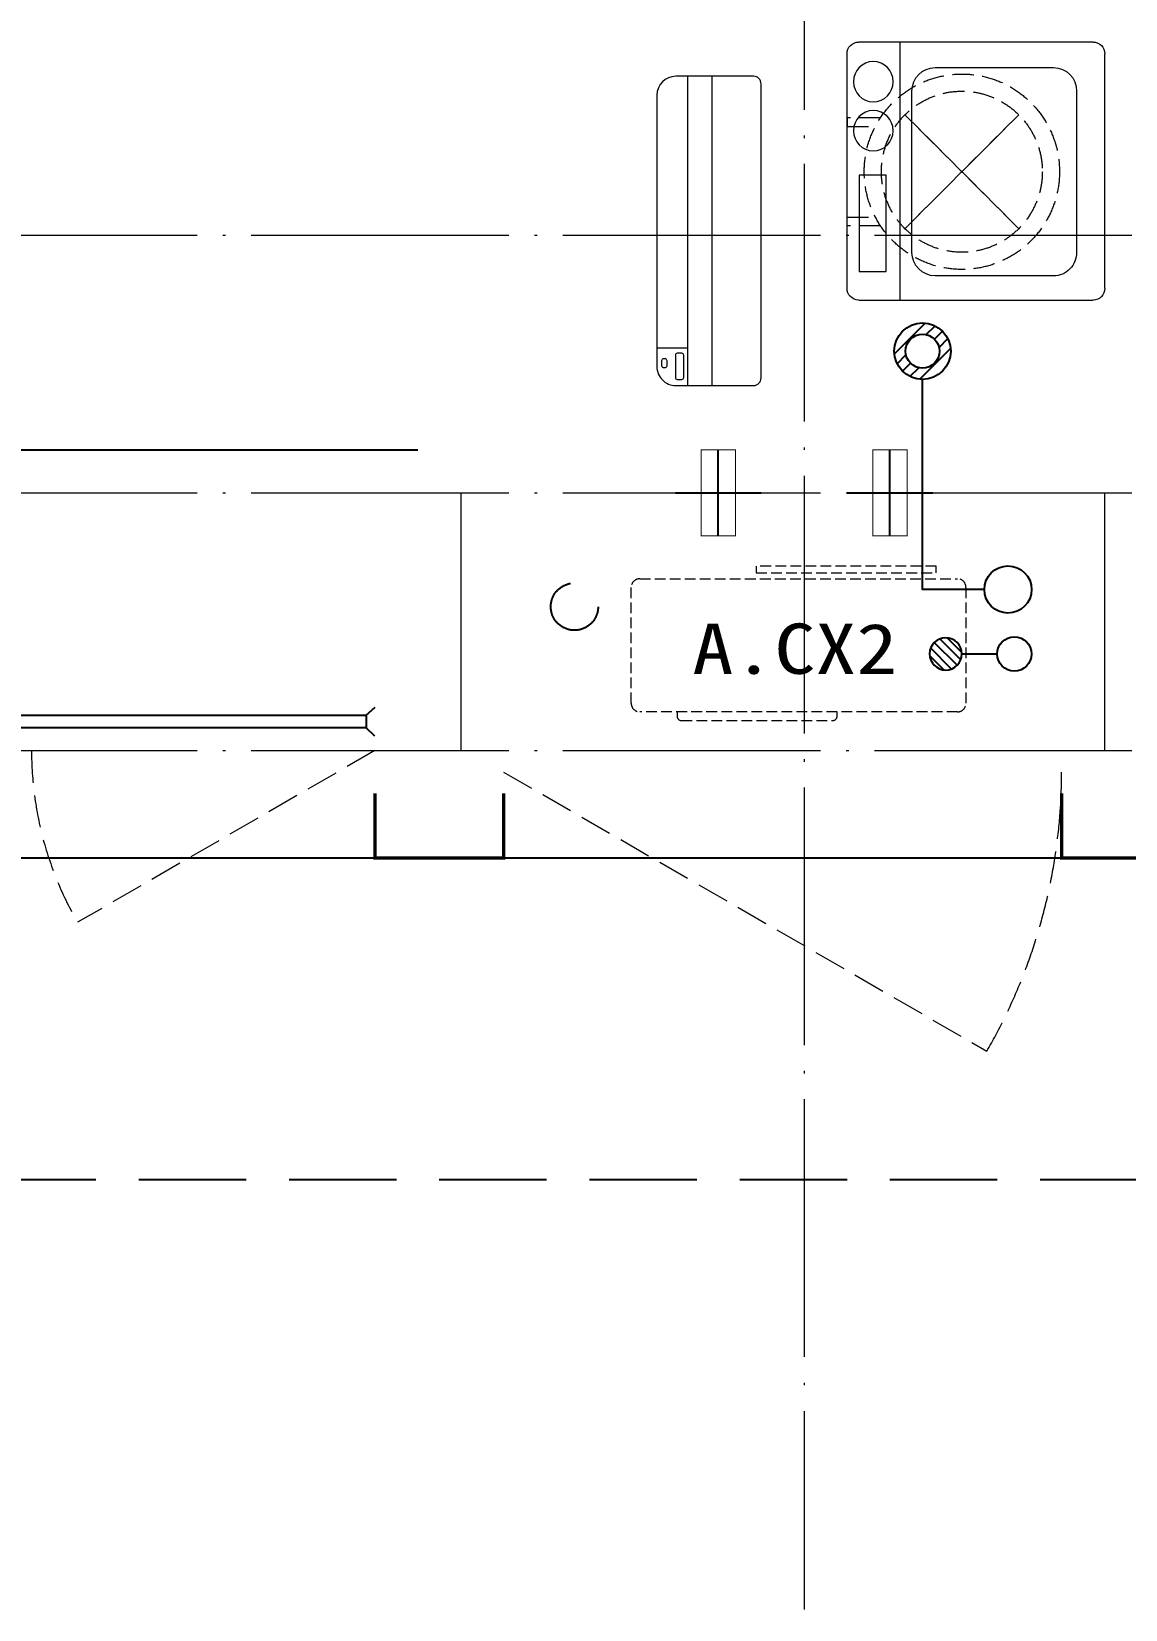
# Model space of a CAD drawing. Extents: x 27938 to 725830, y -209821 to 1628073.
# Drawn here: x 314617 to 317165, y 671157 to 674831 of the extents above; entities that cross this region are included whole.
import ezdxf

# ---------------------------------------------------------------- set-up
doc = ezdxf.new("R2010")
doc.units = 0
doc.header["$LTSCALE"] = 1000
doc.header["$MEASUREMENT"] = 0
for name, pattern in [('$1$DASH', [0.35, 0.25, -0.1]), ('DASH', [0.35, 0.25, -0.1]), ('DOTE', [2.42, 2, -0.2, 0.02, -0.2])]:
    doc.linetypes.add(name, pattern=pattern)
for name, color, linetype in [('3-栏杆1', 135, 'Continuous'), ('3.5方案汇报，与郭总、侯月琴确定户型_t8$0$2020.03.04 -1安徽标准化洋房户型(UA）_t8_t8$0$看线', 154, 'Continuous'), ('EQUIP_地漏', 7, 'Continuous'), ('VPIPE-凝结', 150, 'Continuous'), ('VPIPE-废水', 31, 'Continuous'), ('VPIPE-雨水', 4, 'DASH'), ('卫生间', 6, 'Continuous'), ('机电标识类', 1, 'Continuous'), ('看线', 251, 'Continuous')]:
    doc.layers.add(name, color=color, linetype=linetype)
for name, color, linetype, lineweight in [('DOTE', 19, 'DOTE', 9), ('LVTRY', 1, 'Continuous', 13), ('WINDOW', 144, 'Continuous', 15), ('平面-空调室内机', 176, 'Continuous', 9), ('平面-空调预留孔', 173, 'Continuous', 15), ('空调', 76, 'Continuous', 13), ('粉刷', 251, 'Continuous', 9)]:
    doc.layers.add(name, color=color, linetype=linetype, lineweight=lineweight)
doc.styles.add('黑体', font='')
doc.styles.get('黑体').set_extended_font_data('SimHei')

# ---------------------------------------------------------------- blocks, each defined once
blk = doc.blocks.new('RECTANG')
for p, q in [((1, 1), (0, 1)), ((0, 1), (0, 0)), ((1, 0), (1, 1)), ((0, 0), (1, 0))]:
    blk.add_line(p, q)
blk = doc.blocks.new('洗衣机')
at = {"layer": 'LVTRY'}
for p, q in [((3791567.4, 243472.1), (3791021, 243472.1)), ((3791116.5, 243472.1), (3791116.5, 242871.5)), ((3790993.7, 243444.5), (3790993.7, 242899.1)), ((3791594.6, 242899.1), (3791594.6, 243444.5)), ((3791199, 243412.7), (3791474.9, 243412.7)), ((3791145.1, 242982.5), (3791145.1, 243358)), ((3791528.8, 243358), (3791528.8, 242982.5)), ((3791474.9, 242927.8), (3791199, 242927.8)), ((3791021, 242871.5), (3791567.4, 242871.5))]:
    blk.add_line(p, q, dxfattribs=at)
at = {"layer": 'LVTRY', "extrusion": (0, 0, -1)}
for centre, major_axis, start_param, end_param in [((3791021, 243444.5), (0, 27.6), -1.570796, 0), ((3791567.4, 243444.5), (0, 27.6), 0, 1.570796), ((3791055.1, 243379.8), (0, 46.9), 3.141593, 9.424778), ((3791199, 243358), (0, 54.7), 4.712389, 6.283185), ((3791474.9, 243358), (0, 54.7), 0, 1.570796), ((3791055.1, 243265.7), (0, 46.9), 3.141593, 9.424778), ((3791199, 242982.5), (0, 54.7), 3.141593, 4.712389), ((3791474.9, 242982.5), (0, 54.7), 1.570796, 3.141593), ((3791021, 242899.1), (0, 27.6), 3.141593, 4.712389), ((3791567.4, 242899.1), (0, 27.6), 1.570796, 3.141593)]:
    blk.add_ellipse(centre, major_axis=major_axis, ratio=0.986385, start_param=start_param, end_param=end_param, dxfattribs=at)
at = {"layer": 'LVTRY', "xscale": 63.25620569481588, "yscale": 224.5369532744355, "zscale": 64.12934308941763, "rotation": 180}
blk.add_blockref('RECTANG', (3791085.2, 243162.4), dxfattribs=at)
blk = doc.blocks.new('dnfhfn')
at = {"linetype": '$1$DASH', "ltscale": 0.2}
for p, q in [((101.9, 495, 0), (121.9, 495, 0)), ((101.9, 417.2, 0), (101.9, 495, 0)), ((121.9, 495, 0), (121.9, 429, 0)), ((353.1, 495, 0), (333.1, 495, 0)), ((333.1, 495, 0), (333.1, 429, 0)), ((353.1, 417.2, 0), (353.1, 495, 0))]:
    blk.add_line(p, q, dxfattribs=at)
at = {"linetype": '$1$DASH', "ltscale": 0.2, "elevation": 0}
for points in [[(94.9, 360.1), (94.9, 360.1), (360.1, 94.9), (360.1, 94.9)], [(360.1, 360.1), (94.9, 94.9), (94.9, 94.9), (360.1, 360.1)]]:
    blk.add_lwpolyline(points, close=True, dxfattribs=at)
at = {"linetype": '$1$DASH', "ltscale": 0.2}
for radius in [227.5, 187.5]:
    blk.add_circle((227.5, 227.5, 0), radius, dxfattribs=at)
blk = doc.blocks.new('ferre')
at = {"layer": '平面-空调预留孔', "linetype": 'DASH', "ltscale": 0.1}
for p, q in [((93392.7, 115403.5), (93392.7, 115393.5)), ((93402.7, 115383.5), (93755.6, 115383.5)), ((93765.6, 115393.5), (93765.6, 115403.5))]:
    blk.add_line(p, q, dxfattribs=at)
blk.add_lwpolyline([(93996.7, 115742.6), (93576.8, 115742.6), (93576.8, 115727.5), (93996.7, 115727.5)], close=True, dxfattribs=at)
blk.add_lwpolyline([(94045.9, 115403.5), (93305.9, 115403.5, -0.414214), (93285.9, 115423.5), (93285.9, 115693.5, -0.414214), (93305.9, 115713.5), (94045.9, 115713.5, -0.414214), (94065.9, 115693.5), (94065.9, 115423.5, -0.414214)], format="xyb", close=True, dxfattribs=at)
for centre, start, end in [((93402.7, 115393.5), 180, 270), ((93755.6, 115393.5), 270, 0)]:
    blk.add_arc(centre, 10, start, end, dxfattribs=at)
at = {"layer": '平面-空调预留孔', "color": 251, "linetype": 'DASH', "ltscale": 0.1, "true_color": 0x636466, "style": '黑体', "width": 1.2}
blk.add_text('A.CX2', height=117.05, dxfattribs=at).set_placement((93428.3, 115492.1))
blk = doc.blocks.new('fergve')
at = {"layer": '平面-空调预留孔', "linetype": 'DASH', "ltscale": 0.1}
blk.add_blockref('ferre', (25670, -60415.8), dxfattribs=at)
blk = doc.blocks.new('dongkong')
blk.add_wipeout([(-603756, 210771), (-603756, 210570.8), (-603836, 210570.8), (-603836, 210771)])
at = {"layer": '机电标识类', "color": 250, "linetype": 'DASH', "ltscale": 400}
for p, q in [((-603796, 210771), (-603796, 210570.8)), ((-603896, 210670.7), (-603696, 210670.7))]:
    blk.add_line(p, q, dxfattribs=at)
at = {"layer": '空调', "color": 6, "linetype": 'DASH', "const_width": 2}
blk.add_lwpolyline([(-603756, 210771), (-603756, 210570.8), (-603836, 210570.8), (-603836, 210771)], close=True, dxfattribs=at)
blk = doc.blocks.new('A$C001338C2')
for p, q in [((845, 303.6), (55, 303.6)), ((109.1, 214.8), (109.1, 303.6)), ((0, 248.6), (0, 22)), ((900, 22), (900, 248.6)), ((22, 0), (878, 0))]:
    blk.add_line(p, q)
at = {"lineweight": 5}
for p, q in [((900, 214.8), (0, 214.8)), ((900, 143.2), (0, 143.2))]:
    blk.add_line(p, q, dxfattribs=at)
for points in [[(73.1, 275), (56.8, 275, -0.414214), (51.3, 280.5), (51.3, 283.4, -0.414214), (56.8, 288.9), (73.1, 288.9, -0.414214), (78.6, 283.4), (78.6, 280.5, -0.414214)], [(89.2, 226.4), (22.2, 226.4, -0.414214), (16.7, 231.9), (16.7, 243.1, -0.414214), (22.2, 248.6), (89.2, 248.6, -0.414214), (94.7, 243.1), (94.7, 231.9, -0.414214)]]:
    blk.add_lwpolyline(points, format="xyb", close=True)
for centre, radius, start, end in [((55, 248.6), 55, 90, 180), ((845, 248.6), 55, 360, 90), ((22, 22), 22, 180, 270), ((878, 22), 22, 270, 360)]:
    blk.add_arc(centre, radius, start, end)
blk = doc.blocks.new('$TwtSys$00000141')
at = {"color": 1}
for p, q in [((-47.1, 3.8), (-5, 45.9)), ((-47.1, 3.8), (-5, 45.9)), ((-43.6, -17.5), (17.5, 43.6)), ((-43.6, -17.5), (17.5, 43.6)), ((-33.2, -33.2), (33.2, 33.2)), ((-33.2, -33.2), (33.2, 33.2)), ((-16.2, -43.5), (43.8, 16.4)), ((-16.2, -43.5), (43.8, 16.4)), ((5.7, -46.1), (46.1, -5.7)), ((5.7, -46.1), (46.1, -5.7))]:
    blk.add_line(p, q, dxfattribs=at)
blk.add_circle((0, 0), 47, dxfattribs=at)
blk.add_circle((0, 0), 47, dxfattribs=at)
blk = doc.blocks.new('$TwtSys$00000543')
for p, q in [((-93.6, -8.5), (8.5, 93.6)), ((12.5, 55), (41.7, 84.2)), ((39.9, 39.9), (66.5, 66.5)), ((-8.5, -93.6), (93.6, 8.5)), ((55, 12.5), (84.2, 41.7)), ((-84.2, -41.7), (-55, -12.5)), ((-66.5, -66.5), (-39.9, -39.9)), ((-41.7, -84.2), (-12.5, -55))]:
    blk.add_line(p, q)
for radius in [94, 56.4]:
    blk.add_circle((0, 0), radius)
blk = doc.blocks.new('GDRDADWDAD')
at = {"layer": 'DOTE', "linetype": 'DOTE', "ltscale": 0.3}
for p, q in [((316416.6, 681057.2), (316416.6, 671157.2)), ((270116.6, 674357.2), (328916.6, 674357.2)), ((270116.6, 673757.2), (328916.6, 673757.2)), ((315616.6, 673757.2), (315616.6, 673157.2)), ((317116.6, 673757.2), (317116.6, 673157.2)), ((270116.6, 673157.2), (328916.6, 673157.2))]:
    blk.add_line(p, q, dxfattribs=at)
blk = doc.blocks.new('HFGHFHF')
at = {"layer": '卫生间', "color": 159, "linetype": 'DASH', "true_color": 0x22346e}
blk.add_lwpolyline([(282616.8, 689157.2), (280916.6, 689157.2), (280916.6, 684657.2), (280916.6, 684657.2), (280916.6, 684357.2), (272916.6, 684357.2), (272916.6, 683357.2), (271116.6, 683357.2), (271116.6, 673357.2), (273766.6, 673357.2), (273766.6, 672157.2), (297866.6, 672157.2), (297866.6, 673357.2), (299516.6, 673357.2)], dxfattribs=at)

msp = doc.modelspace()

# ---------------------------------------------------------------- linework, layer by layer
at = {"color": 30, "const_width": 8}
for points in [[(315716.6, 673057.2), (315716.6, 672907.2), (315416.6, 672907.2), (315416.6, 673057.2)], [(317316.6, 673057.2), (317316.6, 672907.2), (317016.6, 672907.2), (317016.6, 673057.2)]]:
    msp.add_lwpolyline(points, dxfattribs=at)
at = {"layer": '3-栏杆1', "color": 5}
for p, q in [((313836.8, 673239.3), (315396.3, 673239.4)), ((315396.3, 673239.4), (315416.6, 673257.2)), ((315416.6, 673257.2), (315396.3, 673239.4)), ((315396.3, 673239.4), (315396.3, 673210.1)), ((315396.3, 673210.1), (313836.8, 673210)), ((315416.6, 673190.3), (315396.3, 673210.1))]:
    msp.add_line(p, q, dxfattribs=at)
at = {"layer": '3.5方案汇报，与郭总、侯月琴确定户型_t8$0$2020.03.04 -1安徽标准化洋房户型(UA）_t8_t8$0$看线', "ltscale": 10}
msp.add_line((313316.6, 673857.2), (315516.6, 673857.2), dxfattribs=at)
at = {"layer": 'VPIPE-凝结', "ltscale": 0.1}
msp.add_lwpolyline([(316784.2, 673382.2), (316866.6, 673382.2)], dxfattribs=at)
at = {"layer": 'VPIPE-凝结'}
msp.add_circle((316906.6, 673382.2), 40, dxfattribs=at)
at = {"layer": 'VPIPE-废水'}
msp.add_circle((316891.6, 673532.2), 55, dxfattribs=at)
at = {"layer": 'VPIPE-雨水'}
msp.add_circle((315881.6, 673492.2), 55, dxfattribs=at)
at = {"layer": 'WINDOW', "color": 250, "linetype": 'DASH', "ltscale": 0.3}
for points in [[(315416.6, 673157.2), (314723.8, 672757.2, -0.131652), (314616.6, 673157.2)], [(315716.6, 673107.2), (316842.4, 672457.2, 0.131652), (317016.6, 673107.2)]]:
    msp.add_lwpolyline(points, format="xyb", dxfattribs=at)
at = {"layer": '看线', "color": 202, "ltscale": 0.5}
for points in [[(313816.6, 673057.2), (313816.6, 672907.2), (315416.6, 672907.2), (315416.6, 673057.2)], [(315716.6, 672907.2), (317016.6, 672907.2)]]:
    msp.add_lwpolyline(points, dxfattribs=at)

# ---------------------------------------------------------------- block references
at = {"layer": 'EQUIP_地漏', "xscale": 0.7000000000000001, "yscale": 0.7000000000000001, "zscale": 0.7000000000000001}
msp.add_blockref('$TwtSys$00000543', (316692.5, 674087.2), dxfattribs=at)
at = {"layer": 'EQUIP_地漏', "xscale": 0.8, "yscale": -0.8, "zscale": 0.8, "rotation": 179.9999999357402}
msp.add_blockref('$TwtSys$00000141', (316746.6, 673382.2), dxfattribs=at)
at = {"layer": '平面-空调室内机', "ltscale": 0.3, "xscale": -1, "rotation": 180}
for p in [(920012.6, 884428), (920412.7, 884428)]:
    msp.add_blockref('dongkong', p, dxfattribs=at)
at = {"layer": '平面-空调预留孔', "xscale": 0.800000000046565, "yscale": 0.800000000046565, "zscale": 0.800000000046565, "rotation": 90.00000023343017}
msp.add_blockref('A$C001338C2', (316316.5, 674007.2), dxfattribs=at)
at = {"layer": '平面-空调预留孔', "rotation": 90.00000000000001}
msp.add_blockref('dnfhfn', (317011.7, 674277.5, 0), dxfattribs=at)
at = {"layer": '平面-空调预留孔'}
msp.add_blockref('fergve', (197057.9, 618259.5), dxfattribs=at)
at = {"layer": '粉刷'}
msp.add_blockref('洗衣机', (-3474477.2, 431334.8), dxfattribs=at)

# ---------------------------------------------------------------- next in the draw order: linework, layer by layer
at = {"layer": 'VPIPE-凝结', "ltscale": 0.1}
msp.add_lwpolyline([(316836.6, 673532.2), (316692.5, 673532.2), (316692.5, 674021.4)], dxfattribs=at)

# ---------------------------------------------------------------- next in the draw order: block references
msp.add_blockref('GDRDADWDAD', (0, 0))
at = {"xscale": -1}
msp.add_blockref('HFGHFHF', (599033.2, 0), dxfattribs=at)

doc.saveas('drawing.dxf')
